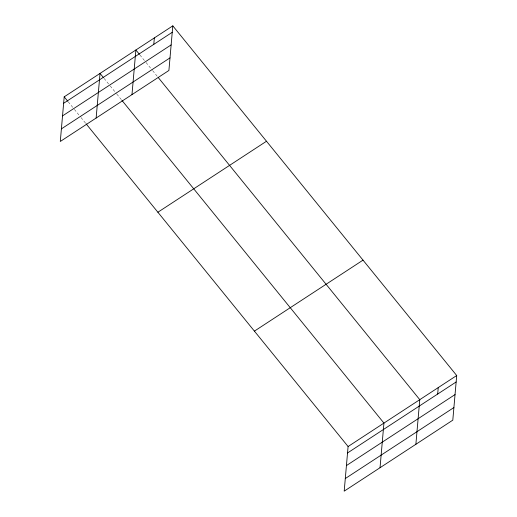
<?xml version="1.0" encoding="UTF-8"?>
<svg xmlns="http://www.w3.org/2000/svg" width="517" height="517" viewBox="0 0 517 517"><rect width="100%" height="100%" fill="white"/><g stroke="black" fill="none" stroke-linecap="round" stroke-linejoin="round"><path stroke-width="0.39" stroke-dasharray="2.58 1.94" d="M139.958 55.002L145.555 61.904M146.065 62.531L152.172 70.053M152.683 70.68L157.775 76.955M104.117 78.429L109.714 85.331M110.224 85.958L116.331 93.48M116.842 94.107L121.424 99.755M68.27 101.855L73.873 108.757M74.383 109.384L80.49 116.907M81.001 117.533L85.583 123.182"/><path stroke-width="0.78" d="M64.198 96.841L60.295 141.471L168.904 70.48L172.807 25.85L64.198 96.841L67.766 101.229M96.136 118.044L100.04 73.414L103.607 77.802M131.977 94.617L135.881 49.987L139.448 54.375M153.782 44.372L154.344 37.915M86.093 123.809L348.096 446.52L344.193 491.15L452.802 420.159L456.705 375.529L172.807 25.85M380.034 467.723L383.937 423.093L121.934 100.382M415.875 444.297L419.778 399.667L158.286 77.582M437.679 394.051L438.242 387.601M63.636 103.29L172.245 32.3M62.531 115.892L171.146 44.901M61.394 128.869L170.009 57.878M157.885 212.235L266.494 141.244M254.409 331.126L363.018 260.135M348.096 446.52L456.705 375.529M347.527 452.97L456.143 381.979M346.429 465.571L455.038 394.581M345.291 478.548L453.9 407.558"/></g></svg>
